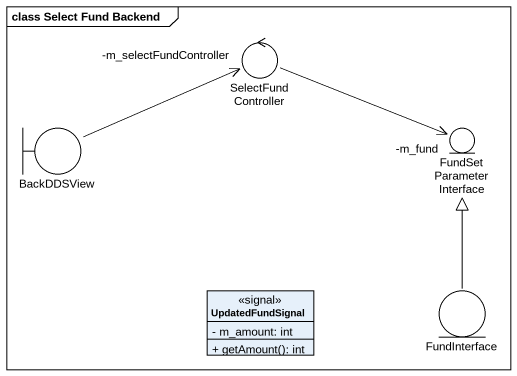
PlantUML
@startuml
mainframe class Select Fund Backend
allowmixing
hide circle
hide empty members
skinparam classAttributeIconSize 0
control SelectFundController
boundary BackDDSView
entity FundSetParameterInterface
class UpdatedFundSignal <<signal>> {
  - m_amount: int
  + getAmount(): int
}
entity FundInterface
SelectFundController -right-> "-m_fund" FundSetParameterInterface
BackDDSView -right-> "-m_selectFundController" SelectFundController
FundInterface -up-|> FundSetParameterInterface
@enduml
